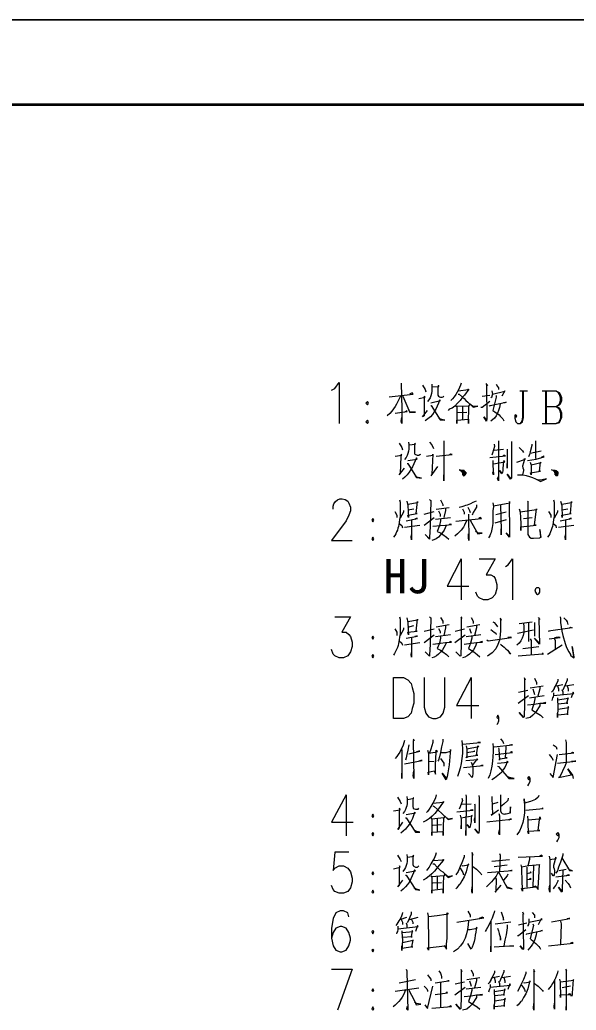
# Model space of a CAD drawing. Header units: millimetres. Extents: x 0 to 1181, y 0 to 1658.
# Drawn here: x 691.4 to 874.9, y 1332 to 1658.3 of the extents above; entities that cross this region are included whole.
import ezdxf

# ---------------------------------------------------------------- set-up
doc = ezdxf.new("R2010")
doc.units = ezdxf.units.MM
doc.layers.add('1', color=7, linetype='Continuous')

msp = doc.modelspace()

# ---------------------------------------------------------------- linework, layer by layer
at = {"layer": '1', "color": 0, "lineweight": 9}
for points in [[(8.82, 1658.3), (1181.16, 1658.3), (8.82, 1658.3)], [(794.16, 1536.26), (795.24, 1536.8), (796.68, 1538.78), (796.68, 1525.28)], [(817.2, 1538.6), (817.38, 1529.96), (817.38, 1525.28), (817.2, 1526), (817.38, 1527.26)], [(824.22, 1537.88), (825.12, 1536.44), (825.3, 1535.72)], [(827.46, 1537.34), (829.62, 1537.52), (829.44, 1537.88), (829.26, 1536.98), (829.26, 1534.64), (829.44, 1534.28), (829.8, 1534.1), (830.16, 1533.92), (830.7, 1533.92), (831.06, 1534.1), (831.24, 1534.28)], [(845.1, 1538.42), (845.64, 1537.7), (845.28, 1537.88), (845.46, 1526.72), (845.28, 1526.36), (845.28, 1526), (844.38, 1527.44), (845.28, 1526.36)], [(848.52, 1538.24), (848.88, 1537.52), (849.24, 1536.98), (849.24, 1536.44)], [(813.24, 1534.1), (821.16, 1535), (820.8, 1535.36), (819.9, 1535)], [(817.74, 1534.28), (820.08, 1528.88), (821.88, 1529.06), (820.08, 1529.06), (819.72, 1529.78)], [(822.96, 1533.56), (825.12, 1533.92), (824.76, 1534.28), (824.76, 1533.56), (824.76, 1527.8), (824.22, 1527.44), (825.84, 1529.6)], [(835.92, 1536.08), (839.34, 1536.44), (839.16, 1536.44), (839.52, 1536.62), (838.08, 1534.64), (837.36, 1533.92), (836.64, 1532.84), (836.64, 1532.84), (835.74, 1531.94), (834.84, 1531.04), (833.94, 1530.32), (833.04, 1529.96), (832.68, 1529.6)], [(835.92, 1535), (836.28, 1535), (837.36, 1533.92), (837.9, 1533.56), (838.44, 1532.84), (839.16, 1532.3), (840.96, 1530.68), (842.4, 1531.04), (842.4, 1531.04), (840.96, 1530.86), (839.88, 1531.76), (839.34, 1531.04), (835.56, 1530.86), (835.2, 1531.04), (835.56, 1531.04), (835.56, 1525.28), (835.56, 1526.36), (835.56, 1526.36), (839.34, 1526.72), (839.34, 1525.28), (839.52, 1531.04)], [(843.84, 1534.28), (846.36, 1534.64)], [(847.08, 1536.08), (847.26, 1535), (847.08, 1534.28), (847.08, 1533.92), (846.72, 1533.74)], [(847.26, 1535), (851.4, 1535.9), (851.4, 1536.08), (850.32, 1534.28)], [(855, 1527.26), (855.36, 1527.8), (855, 1528.16), (854.64, 1527.98), (854.64, 1527.08), (855, 1525.82), (855.54, 1525.28), (856.44, 1525.28), (857.16, 1525.82), (857.52, 1527.26), (857.52, 1535.9)], [(858.78, 1535.9), (856.26, 1535.9)], [(857.16, 1535.9), (857.16, 1527.44), (856.98, 1526), (856.44, 1525.28)], [(863.64, 1525.28), (868.32, 1525.28), (869.4, 1525.64), (869.76, 1526.36), (870.12, 1527.26), (870.12, 1528.7), (869.76, 1529.78), (869.4, 1530.32), (868.32, 1530.86), (869.4, 1531.4), (869.76, 1531.76), (870.12, 1532.84), (870.12, 1533.74), (869.76, 1534.82), (869.4, 1535.36), (868.32, 1535.9), (863.64, 1535.9)], [(864.72, 1535.9), (864.72, 1525.28)], [(865.08, 1525.28), (865.08, 1535.9)], [(865.08, 1530.86), (868.32, 1530.86), (869.04, 1531.4), (869.4, 1531.76), (869.76, 1532.84), (869.76, 1533.74), (869.4, 1534.82), (869.04, 1535.36), (868.32, 1535.9)], [(806.04, 1531.4), (806.4, 1531.94), (806.04, 1532.48), (805.5, 1531.94), (806.04, 1531.4)], [(826.92, 1531.22), (827.1, 1531.22), (829.98, 1526.54), (831.6, 1526.36), (829.98, 1526.72), (829.62, 1527.08)], [(837.36, 1531.04), (837.36, 1526.72)], [(843.48, 1530.68), (843.84, 1530.68), (846.36, 1532.66)], [(846.18, 1531.22), (846.36, 1531.04), (846.54, 1531.22), (851.76, 1532.3), (851.4, 1532.12), (850.86, 1532.12)], [(849.78, 1531.76), (849.6, 1530.5), (849.24, 1529.6), (848.88, 1528.7), (848.52, 1527.8), (847.98, 1527.08), (846.72, 1526)], [(868.32, 1530.86), (869.04, 1530.32), (869.4, 1529.78), (869.76, 1528.7), (869.76, 1527.08), (869.4, 1526.18), (869.04, 1525.64), (868.32, 1525.28)], [(815.22, 1528.7), (819.18, 1529.24), (819, 1529.42), (818.28, 1529.06)], [(835.74, 1528.88), (838.8, 1529.06)], [(806.04, 1525.28), (806.4, 1525.82), (806.04, 1526.36), (805.5, 1525.82), (806.04, 1525.28)], [(816.48, 1518.8), (817.38, 1517.36), (817.56, 1516.64)], [(819.72, 1518.26), (821.88, 1518.44), (821.7, 1518.8), (821.52, 1517.9), (821.52, 1515.74), (821.52, 1515.38), (821.7, 1515.2), (822.42, 1514.84), (822.96, 1514.84), (823.32, 1515.02), (823.68, 1515.2)], [(826.56, 1519.16), (827.28, 1518.26), (827.82, 1517)], [(831.24, 1519.52), (831.24, 1518.8), (831.24, 1506.38), (831.24, 1507.28), (831.24, 1508.36)], [(847.8, 1518.44), (847.98, 1517.72), (847.26, 1515.56), (847.08, 1514.84)], [(849.24, 1519.52), (849.24, 1506.38), (848.88, 1507.1), (849.24, 1507.82)], [(853.56, 1519.34), (853.56, 1518.8), (853.56, 1508.54), (853.56, 1507.28), (853.2, 1506.92), (852.12, 1508.54), (853.38, 1507.1)], [(860.22, 1518.44), (860.22, 1518.08), (859.68, 1515.92), (859.5, 1515.02), (859.14, 1514.3)], [(861.48, 1519.52), (861.48, 1518.98), (861.48, 1513.76)], [(815.22, 1514.48), (817.38, 1514.84), (817.2, 1515.2), (817.02, 1514.48), (816.84, 1508.72), (816.48, 1508.36), (818.28, 1510.52)], [(825.48, 1514.48), (827.64, 1514.84), (827.64, 1515.2), (827.28, 1508.54), (827.1, 1508), (829.26, 1511.06)], [(828.72, 1514.48), (833.94, 1515.02), (833.58, 1515.2), (833.04, 1514.84)], [(846.36, 1514.12), (851.58, 1514.66), (851.4, 1514.66), (851.04, 1514.84), (850.68, 1514.48)], [(847.8, 1516.46), (850.86, 1516.82)], [(852.12, 1516.82), (852.12, 1516.28), (852.12, 1510.52), (852.12, 1511.6), (852.12, 1512.14)], [(856.08, 1517.36), (857.16, 1516.28), (857.52, 1515.74)], [(858.78, 1513.04), (861.66, 1513.58), (864.36, 1514.3), (864.18, 1514.48), (863.28, 1514.12)], [(859.68, 1515.56), (863.28, 1516.28)], [(819.18, 1512.14), (819.36, 1512.14), (822.24, 1507.46), (823.86, 1507.28), (822.24, 1507.64), (821.88, 1508)], [(847.44, 1513.04), (847.44, 1511.78), (847.44, 1511.6), (847.62, 1508.36), (847.44, 1509.08), (847.62, 1509.62)], [(855.36, 1512.5), (857.88, 1513.4), (857.88, 1513.76), (858.06, 1513.4), (857.88, 1513.4), (857.16, 1511.24), (857.34, 1510.7), (857.52, 1510.16), (857.52, 1509.8), (857.16, 1508.36)], [(859.68, 1512.5), (860.04, 1511.6), (860.04, 1508.36), (859.86, 1509.08), (863.1, 1509.62), (862.74, 1509.62), (863.1, 1512.5), (863.28, 1512.32), (860.04, 1511.6)], [(836.64, 1509.8), (837, 1509.8)], [(837, 1509.8), (837, 1509.62)], [(837, 1509.8), (837, 1509.8)], [(837.54, 1509.8), (837, 1509.8), (837.9, 1509.8)], [(838.08, 1509.62), (837, 1509.62)], [(837.18, 1509.44), (837.18, 1509.8)], [(837.18, 1509.44), (838.08, 1509.44)], [(837.36, 1509.8), (837.36, 1509.08)], [(838.44, 1509.26), (837.36, 1509.26)], [(837.36, 1509.08), (838.44, 1509.08)], [(837.54, 1508.36), (837.54, 1509.8)], [(838.44, 1508.72), (837.54, 1508.72)], [(837.54, 1508.72), (838.44, 1508.72)], [(838.26, 1508.36), (837.54, 1508.36)], [(837.72, 1509.8), (837.72, 1508.18)], [(837.72, 1508.18), (838.08, 1508.18)], [(837.9, 1508), (837.9, 1509.8)], [(838.08, 1509.62), (838.08, 1508.18)], [(838.08, 1508.36), (838.08, 1509.44)], [(838.44, 1509.26), (838.44, 1508.72)], [(867.24, 1509.8), (867.6, 1509.8)], [(867.42, 1509.8), (867.42, 1509.8)], [(867.96, 1509.8), (867.42, 1509.8), (868.32, 1509.8)], [(867.6, 1509.44), (867.6, 1509.8)], [(867.6, 1509.8), (867.6, 1509.62)], [(868.5, 1509.62), (867.6, 1509.62)], [(867.6, 1509.44), (868.68, 1509.44)], [(868.86, 1509.26), (867.78, 1509.26)], [(867.96, 1508.36), (867.96, 1509.8)], [(867.96, 1509.8), (867.96, 1509.08)], [(867.96, 1509.08), (868.86, 1509.08)], [(868.86, 1508.72), (867.96, 1508.72)], [(867.96, 1508.72), (868.86, 1508.72)], [(868.68, 1508.36), (867.96, 1508.36)], [(868.14, 1509.8), (868.14, 1508.18)], [(868.14, 1508.18), (868.68, 1508.18)], [(868.32, 1508), (868.32, 1509.8)], [(868.5, 1509.62), (868.5, 1508.18)], [(868.68, 1508.36), (868.68, 1509.44)], [(868.86, 1509.26), (868.86, 1508.72)], [(819, 1499.72), (819.36, 1498.28), (819.54, 1494.32), (819.36, 1495.04), (822.42, 1495.58), (822.06, 1495.58), (822.6, 1499.54), (822.6, 1499.18), (819.36, 1498.64)], [(826.56, 1500.26), (827.1, 1499.72), (826.92, 1499.9), (826.74, 1491.26), (826.56, 1487.84), (826.56, 1487.12), (825.12, 1488.74), (826.56, 1487.3)], [(830.16, 1500.08), (830.88, 1498.64), (830.88, 1498.1)], [(842.04, 1498.46), (842.04, 1497.74), (841.5, 1496.84), (840.96, 1495.94), (840.6, 1495.04)], [(849.96, 1498.46), (850.14, 1490), (850.14, 1488.56), (850.14, 1490.54)], [(858.78, 1499.72), (859.14, 1499.36), (858.96, 1499.36), (858.96, 1496.84), (858.96, 1491.8), (858.96, 1489.82), (858.96, 1488.74), (859.5, 1487.84), (860.04, 1487.48), (860.76, 1487.48), (862.92, 1487.66), (863.1, 1487.84), (863.28, 1487.84), (862.92, 1490.36), (863.1, 1487.84)], [(869.76, 1499.72), (870.12, 1498.28), (870.3, 1494.32), (870.12, 1495.04), (873.18, 1495.58), (873, 1495.58), (873.36, 1499.54), (873.36, 1499.18), (870.12, 1498.64)], [(815.04, 1496.3), (815.76, 1495.04), (815.76, 1494.68), (815.76, 1494.32)], [(817.92, 1496.66), (817.92, 1496.12), (816.84, 1494.14)], [(819.36, 1496.84), (821.34, 1497.2)], [(824.76, 1495.4), (828, 1496.3)], [(828.72, 1497.02), (833.04, 1497.56)], [(829.44, 1496.48), (829.98, 1495.4), (829.98, 1494.68)], [(831.78, 1497.2), (831.78, 1496.66), (831.24, 1494.32)], [(837.36, 1497.2), (837.9, 1496.12), (837.9, 1495.4)], [(839.16, 1497.74), (839.7, 1496.66), (839.88, 1495.94)], [(839.34, 1495.4), (839.34, 1495.04), (839.52, 1486.76), (839.34, 1487.66), (839.34, 1488.92)], [(851.76, 1496.12), (848.34, 1495.22)], [(865.8, 1496.3), (866.52, 1495.04), (866.52, 1494.68), (866.52, 1494.32)], [(868.68, 1496.66), (868.68, 1496.12), (867.6, 1494.14)], [(870.12, 1496.84), (872.1, 1497.2)], [(807.84, 1492.88), (808.2, 1493.42), (807.84, 1493.96), (807.48, 1493.42), (807.84, 1492.88)], [(816.48, 1492.34), (817.38, 1491.62), (817.56, 1490.9)], [(818.28, 1491.08), (823.32, 1491.8)], [(818.82, 1493.24), (822.6, 1493.96), (822.24, 1493.96), (821.7, 1493.6)], [(820.62, 1493.42), (820.62, 1486.94), (820.44, 1487.84), (820.62, 1488.56)], [(824.76, 1491.8), (828, 1494.32)], [(827.64, 1491.44), (830.16, 1491.62), (831.78, 1491.8), (833.76, 1491.98), (833.58, 1492.16), (833.04, 1491.98)], [(828.54, 1493.78), (833.4, 1494.32)], [(830.16, 1493.78), (830.16, 1493.24), (829.8, 1491.62), (829.08, 1489.64), (830.16, 1489.28), (830.88, 1488.74), (832.14, 1487.84), (832.86, 1487.12)], [(838.8, 1493.42), (838.08, 1491.8), (837.72, 1491.08), (837, 1490.18), (836.28, 1489.46), (835.74, 1488.92), (834.84, 1488.2)], [(835.2, 1493.06), (843.66, 1493.96), (843.3, 1494.32), (842.76, 1493.96)], [(839.88, 1493.42), (842.4, 1488.92), (843.84, 1489.1), (842.4, 1489.1), (841.68, 1489.82)], [(848.16, 1492.52), (851.94, 1493.6)], [(857.52, 1493.96), (860.4, 1494.32)], [(867.24, 1492.34), (868.14, 1491.62), (868.32, 1490.9)], [(869.04, 1491.08), (874.08, 1491.8)], [(869.58, 1493.24), (873.36, 1493.96), (873, 1493.96), (872.46, 1493.6)], [(871.38, 1493.42), (871.38, 1486.94), (871.2, 1487.84), (871.38, 1488.56)], [(807.84, 1486.76), (808.2, 1487.3), (807.84, 1487.84), (807.48, 1487.3), (807.84, 1486.76)], [(836.97, 1480.66), (832.29, 1471.66), (839.49, 1471.66)], [(836.97, 1480.66), (836.97, 1467.16)], [(842.91, 1480.66), (848.13, 1480.66), (845.25, 1475.44), (846.69, 1475.44), (847.77, 1474.9), (848.13, 1474.18), (848.67, 1472.2), (848.67, 1470.94), (848.13, 1468.96), (847.23, 1467.88), (845.79, 1467.16), (844.35, 1467.16), (842.91, 1467.88), (842.37, 1468.42), (841.83, 1469.68)], [(851.55, 1478.14), (852.45, 1478.68), (853.89, 1480.66), (853.89, 1467.16)], [(862.89, 1470.04), (862.89, 1470.76), (862.53, 1471.12), (862.17, 1471.12), (861.81, 1471.12), (861.45, 1470.76), (861.27, 1470.04), (861.45, 1469.68), (861.81, 1469.14), (862.17, 1468.96), (862.53, 1469.14), (862.89, 1469.68), (862.89, 1470.04)], [(795.24, 1461.56), (800.46, 1461.56), (797.58, 1456.52), (799.02, 1456.52), (799.92, 1455.8), (800.46, 1455.08), (801, 1453.28), (801, 1451.84), (800.46, 1450.04), (799.56, 1448.78), (798.12, 1448.06), (796.68, 1448.06), (795.24, 1448.78), (794.7, 1449.32), (794.16, 1450.76)], [(819, 1461.2), (819.36, 1459.76), (819.54, 1455.62), (819.36, 1456.52), (822.42, 1456.88), (822.06, 1456.88), (822.6, 1460.84), (822.6, 1460.48), (819.36, 1459.94)], [(826.56, 1461.56), (827.1, 1461.02), (826.92, 1461.2), (826.74, 1452.56), (826.56, 1448.96), (826.56, 1448.6), (825.12, 1450.04), (826.56, 1448.6)], [(828.72, 1458.32), (833.04, 1459.04)], [(830.16, 1461.38), (830.88, 1460.12), (830.88, 1459.4)], [(836.82, 1461.56), (837.18, 1461.02), (837, 1461.2), (837, 1452.56), (836.82, 1448.96), (836.82, 1448.78), (836.64, 1448.6), (835.2, 1450.04), (836.64, 1448.6)], [(838.8, 1458.32), (843.12, 1459.04)], [(840.24, 1461.38), (840.96, 1460.12), (840.96, 1459.4)], [(847.44, 1459.94), (847.8, 1459.76), (848.34, 1459.04), (848.88, 1458.32)], [(856.08, 1459.4), (860.4, 1459.94)], [(859.14, 1459.76), (859.14, 1453.46)], [(862.38, 1461.38), (862.92, 1460.66), (862.56, 1460.84), (862.74, 1452.56), (861.12, 1454.54), (862.74, 1452.92)], [(861.12, 1459.76), (861.12, 1455.26)], [(869.58, 1461.56), (869.76, 1461.02), (869.76, 1459.76), (869.94, 1458.32), (870.12, 1456.88), (870.48, 1455.44), (871.2, 1452.74), (871.74, 1451.48), (872.46, 1450.04), (873, 1449.14), (873, 1448.96), (873.72, 1448.42), (874.26, 1448.06), (874.08, 1448.6), (873.54, 1451.84), (874.08, 1448.24)], [(870.84, 1461.2), (871.56, 1460.48), (871.92, 1459.94), (872.1, 1459.04)], [(815.04, 1457.6), (815.76, 1456.52), (815.76, 1456.16), (815.76, 1455.44)], [(817.92, 1457.96), (817.92, 1457.42), (816.84, 1455.44)], [(819.36, 1458.14), (821.34, 1458.68)], [(824.76, 1456.88), (828, 1457.6)], [(824.76, 1453.1), (828, 1455.62)], [(828.54, 1455.08), (833.4, 1455.8)], [(829.44, 1457.78), (829.98, 1456.7), (829.98, 1456.16)], [(831.78, 1458.68), (831.78, 1457.96), (831.24, 1455.44)], [(834.84, 1453.1), (838.26, 1455.62)], [(835.02, 1456.88), (838.08, 1457.6)], [(838.62, 1455.08), (843.48, 1455.8)], [(839.7, 1457.78), (840.06, 1456.7), (840.24, 1456.16)], [(842.04, 1458.68), (842.04, 1457.96), (841.32, 1455.44)], [(846.72, 1457.42), (847.8, 1456.52), (848.34, 1456.16), (848.52, 1455.8)], [(855.54, 1456.16), (860.76, 1457.24)], [(872.64, 1457.96), (873, 1458.14), (873.54, 1457.96), (865.8, 1456.88), (865.98, 1456.88)], [(807.84, 1454.18), (808.2, 1454.72), (807.84, 1455.26), (807.48, 1454.72), (807.84, 1454.18)], [(816.48, 1453.64), (817.38, 1452.92), (817.56, 1452.2)], [(818.28, 1452.38), (823.32, 1453.1)], [(818.82, 1454.54), (822.6, 1455.26), (822.24, 1455.26), (821.7, 1455.08)], [(820.62, 1454.72), (820.62, 1448.24), (820.44, 1449.14), (820.62, 1449.86)], [(827.64, 1452.56), (830.16, 1452.92), (831.78, 1453.1), (833.76, 1453.28), (833.58, 1453.46), (833.04, 1453.28)], [(830.16, 1455.08), (830.16, 1454.54), (829.8, 1452.92), (829.08, 1451.12), (830.16, 1450.58), (830.88, 1450.04), (832.14, 1449.14), (832.86, 1448.42)], [(837.9, 1452.56), (840.24, 1452.92), (842.04, 1453.1), (844.02, 1453.28), (843.84, 1453.46), (843.12, 1453.28)], [(840.42, 1455.08), (840.42, 1454.54), (840.06, 1452.92), (839.34, 1451.12), (840.24, 1450.58), (841.14, 1450.04), (842.22, 1449.14), (843.12, 1448.42)], [(845.46, 1454), (845.82, 1453.64), (845.82, 1453.64), (853.56, 1454.72), (853.2, 1454.9), (852.3, 1454.72)], [(859.68, 1454.36), (860.04, 1453.82), (860.04, 1448.96)], [(865.44, 1449.32), (870.3, 1452.38)], [(865.98, 1454.36), (869.58, 1454.72), (869.04, 1454.9), (868.32, 1454.72), (867.6, 1454.54), (867.96, 1453.82), (867.96, 1450.76)], [(807.84, 1448.06), (808.2, 1448.6), (807.84, 1449.14), (807.48, 1448.6), (807.84, 1448.06)], [(863.64, 1449.68), (864, 1449.14), (863.82, 1449.32), (855.72, 1448.6)], [(857.34, 1451.12), (862.56, 1451.84)], [(814.68, 1428.08), (814.68, 1441.58), (817.92, 1441.58), (819.36, 1440.86), (820.44, 1439.6), (820.8, 1438.34), (821.34, 1436.36), (821.34, 1433.12), (820.8, 1431.32), (820.44, 1429.88), (819.36, 1428.62), (817.92, 1428.08), (814.68, 1428.08)], [(824.76, 1441.58), (824.76, 1431.86), (825.3, 1429.88), (826.2, 1428.62), (827.64, 1428.08), (828.72, 1428.08), (830.16, 1428.62), (831.06, 1429.88), (831.6, 1431.86), (831.6, 1441.58)], [(840.24, 1441.58), (835.38, 1432.4), (842.76, 1432.4)], [(840.24, 1441.58), (840.24, 1428.08)], [(857.7, 1441.58), (858.06, 1440.86), (857.88, 1441.04), (857.88, 1432.4), (857.7, 1428.98), (857.7, 1428.62), (857.52, 1428.44), (856.08, 1430.06), (857.52, 1428.44)], [(861.12, 1441.4), (861.84, 1439.96), (861.84, 1439.24)], [(868.86, 1441.04), (868.86, 1440.5), (868.32, 1439.24), (867.6, 1438.16), (867.6, 1437.98), (867.06, 1437.08), (866.7, 1436.72)], [(868.32, 1438.88), (870.48, 1439.24)], [(871.92, 1441.22), (871.92, 1440.68), (871.38, 1439.42), (870.84, 1438.16), (870.48, 1437.44)], [(871.2, 1438.88), (874.08, 1439.24)], [(855.9, 1436.72), (858.96, 1437.44)], [(859.68, 1438.16), (864, 1438.88)], [(860.58, 1437.8), (860.94, 1436.72), (861.12, 1436)], [(862.92, 1438.52), (862.92, 1437.8), (862.2, 1435.46)], [(867.42, 1435.64), (874.08, 1436.36), (873.9, 1436.72), (873.18, 1434.92)], [(868.68, 1438.88), (869.04, 1437.8), (869.04, 1437.08)], [(870.12, 1437.62), (870.48, 1436.9), (870.48, 1436)], [(871.92, 1438.88), (872.28, 1437.8), (872.28, 1437.08)], [(855.72, 1433.12), (859.14, 1435.64)], [(862.92, 1432.94), (862.92, 1432.22), (861.48, 1430.06), (860.58, 1429.16), (859.68, 1428.44), (858.24, 1428.08)], [(858.78, 1432.58), (861.12, 1432.76), (862.92, 1433.12), (864.9, 1433.12), (864.72, 1433.3), (864, 1433.12)], [(859.5, 1434.92), (864.36, 1435.64)], [(861.3, 1434.92), (861.3, 1434.56), (860.94, 1432.94), (860.22, 1430.96), (861.12, 1430.42), (862.02, 1429.88), (863.1, 1429.16), (864, 1428.26)], [(868.68, 1434.92), (868.68, 1434.38), (868.86, 1432.04), (868.68, 1428.44), (868.68, 1429.16), (868.68, 1429.88)], [(868.86, 1434.2), (872.28, 1434.74), (872.28, 1434.92), (871.74, 1433.12), (872.1, 1433.12), (868.86, 1432.76)], [(868.86, 1431.14), (872.46, 1431.68), (872.28, 1432.04), (871.92, 1429.52), (872.28, 1429.52), (868.68, 1429.16)], [(848.7, 1426.1), (849.06, 1426.46), (849.42, 1427.36), (849.42, 1428.44), (849.06, 1429.16), (848.7, 1428.44), (849.06, 1428.08), (849.42, 1428.44)], [(821.16, 1421.24), (821.52, 1420.88), (821.16, 1420.88), (821.34, 1408.28), (821.16, 1409.18), (821.34, 1410.8)], [(827.64, 1421.06), (827.64, 1420.16), (826.92, 1418), (826.56, 1416.74)], [(830.88, 1421.24), (830.88, 1420.52), (830.52, 1418.72), (830.16, 1416.92), (829.8, 1415.48), (829.44, 1414.4), (829.26, 1414.04)], [(837.36, 1419.62), (843.3, 1420.16), (842.94, 1420.16), (842.4, 1420.16)], [(849.96, 1421.42), (850.68, 1420.52), (850.86, 1419.8)], [(871.38, 1421.06), (871.56, 1420.16), (871.56, 1413.5), (871.2, 1412.6), (869.4, 1408.64), (869.04, 1408.64), (873.36, 1409.54), (872.1, 1411.52), (873.72, 1409.36), (873.9, 1408.28)], [(817.38, 1417.82), (817.38, 1408.28), (817.38, 1410.08)], [(819.72, 1419.44), (819.36, 1417.64), (819, 1416.2), (818.82, 1415.12), (818.64, 1414.4)], [(819.72, 1416.38), (823.32, 1417.28), (822.96, 1417.28), (822.24, 1417.1)], [(825.84, 1417.64), (826.2, 1416.56), (826.2, 1414.04), (826.2, 1411.7), (826.2, 1409.54), (826.02, 1410.44), (828, 1410.8), (828.36, 1410.08), (828.54, 1409.72), (828.54, 1412.6), (828.72, 1417.1), (828.72, 1417.64), (829.08, 1417.1), (828.36, 1416.92), (826.2, 1416.56)], [(838.62, 1419.08), (838.8, 1418), (838.8, 1416.74), (838.8, 1415.12), (838.62, 1415.48), (842.4, 1416.02), (842.04, 1416.02), (842.4, 1419.08), (842.76, 1418.72), (838.8, 1418)], [(838.8, 1416.92), (841.5, 1417.28), (841.32, 1417.28), (840.78, 1417.1)], [(847.8, 1418.72), (853.92, 1419.44), (853.56, 1419.44), (852.84, 1419.26)], [(848.16, 1416.2), (853.92, 1416.92), (853.56, 1417.1), (853.2, 1416.92)], [(849.24, 1418.36), (849.42, 1418), (849.6, 1414.4), (849.6, 1414.76), (852.12, 1415.12), (851.58, 1415.12), (851.76, 1418.36), (851.76, 1419.08)], [(867.24, 1419.44), (868.32, 1418.72), (868.5, 1418)], [(869.22, 1416.2), (874.08, 1416.74), (873.72, 1416.92), (873.18, 1416.56)], [(818.28, 1413.14), (824.04, 1414.22), (823.68, 1414.22), (822.96, 1414.04)], [(826.2, 1413.86), (828, 1414.04)], [(830.16, 1414.94), (831.24, 1413.32), (831.24, 1412.96), (831.24, 1412.42)], [(838.44, 1414.22), (842.4, 1414.58), (842.22, 1414.76), (840.6, 1412.6)], [(848.88, 1413.32), (852.48, 1413.68), (852.12, 1414.04), (851.76, 1412.96), (851.4, 1411.88), (850.86, 1411.34), (850.32, 1410.44), (850.32, 1410.44), (849.6, 1409.72), (847.98, 1408.46), (847.08, 1407.92)], [(865.98, 1416.2), (866.88, 1415.12), (867.24, 1414.4)], [(866.16, 1409.9), (867.24, 1408.64), (868.68, 1416.2)], [(868.68, 1413.32), (874.8, 1414.04), (874.44, 1414.04), (873.36, 1413.86)], [(837.72, 1411.88), (837.72, 1411.88), (844.2, 1412.6), (843.66, 1412.6), (843.12, 1412.42)], [(848.88, 1412.42), (849.24, 1412.24), (852.66, 1408.28), (854.46, 1408.28), (854.28, 1408.28), (852.84, 1408.64), (852.12, 1409)], [(858.96, 1405.94), (859.32, 1406.48), (859.68, 1407.38), (859.68, 1408.46), (859.32, 1409), (858.78, 1408.46), (859.32, 1407.92), (859.68, 1408.46)], [(799.02, 1402.88), (794.16, 1393.88), (801.36, 1393.88)], [(799.02, 1402.88), (799.02, 1389.38)], [(815.94, 1402.16), (816.84, 1400.72), (817.2, 1400)], [(819.36, 1401.44), (821.34, 1401.8), (821.16, 1401.98), (820.98, 1401.08), (820.98, 1398.92), (821.16, 1398.74), (821.16, 1398.38), (821.88, 1398.2), (822.6, 1398.2), (822.78, 1398.2), (822.96, 1398.56)], [(828.72, 1402.88), (828.54, 1401.98), (828, 1400.9), (827.64, 1400.18), (826.92, 1399.1), (826.38, 1398.2), (825.84, 1397.48), (825.48, 1397.12)], [(837.18, 1401.8), (837.36, 1401.08), (836.64, 1398.92), (836.28, 1398.2)], [(837.18, 1399.82), (840.24, 1400)], [(838.44, 1402.88), (838.62, 1402.34), (838.44, 1389.56), (838.44, 1390.28), (838.44, 1391.18)], [(841.32, 1400), (841.5, 1399.64), (841.5, 1393.7), (841.32, 1394.78), (841.5, 1395.32)], [(842.76, 1402.7), (842.94, 1401.98), (842.94, 1391.18), (842.76, 1390.64), (842.76, 1390.28), (842.58, 1390.28), (841.5, 1391.72), (842.76, 1390.28)], [(847.08, 1402.34), (847.08, 1401.8), (847.26, 1396.58), (846.9, 1396.22), (849.24, 1398.02)], [(849.06, 1400.36), (847.26, 1399.82)], [(852.48, 1401.8), (852.3, 1401.08), (851.04, 1399.82), (849.96, 1398.92)], [(814.68, 1397.66), (816.84, 1398.02), (816.66, 1398.56), (816.48, 1397.66), (816.48, 1392.08), (816.12, 1391.54), (817.74, 1393.88)], [(827.64, 1399.28), (828, 1399.1), (829.08, 1398.2), (830.88, 1396.4), (832.68, 1394.78), (834.12, 1395.14), (834.12, 1395.14), (832.68, 1394.96), (831.6, 1395.86), (831.24, 1395.32), (827.28, 1394.96), (827.1, 1395.32), (827.28, 1394.96), (827.28, 1389.56), (827.28, 1390.46), (827.28, 1390.64), (831.06, 1390.82), (831.06, 1389.56), (831.24, 1395.32)], [(835.56, 1397.3), (840.96, 1397.84), (840.78, 1397.84), (840.6, 1398.02), (840.06, 1397.84)], [(849.42, 1396.76), (849.6, 1396.04), (849.6, 1389.74), (849.42, 1390.28), (849.6, 1391.36)], [(858.24, 1397.84), (864, 1398.38), (863.82, 1398.56), (863.64, 1398.38)], [(807.84, 1395.5), (808.2, 1396.04), (807.84, 1396.58), (807.48, 1396.04), (807.84, 1395.5)], [(818.64, 1395.32), (818.82, 1395.32), (821.88, 1390.64), (823.32, 1390.64), (821.88, 1391), (821.34, 1391.36)], [(829.08, 1395.14), (829.08, 1390.82)], [(836.64, 1396.22), (837, 1394.96), (837, 1391.72), (837, 1392.8)], [(837, 1395.32), (840.6, 1396.04), (840.42, 1396.22), (840.24, 1395.32), (840.24, 1394.06), (840.06, 1393.16), (839.88, 1392.44), (839.7, 1392.08), (838.98, 1393.16), (839.88, 1392.08)], [(845.46, 1394.06), (853.56, 1394.96), (853.2, 1394.96), (852.66, 1394.6)], [(858.78, 1395.86), (858.96, 1394.6), (858.96, 1392.62), (859.14, 1390.1), (858.96, 1391), (862.92, 1391.18), (862.38, 1391.18), (862.92, 1395.68), (863.1, 1394.96), (862.56, 1394.96), (859.14, 1394.6)], [(807.84, 1389.38), (808.2, 1389.92), (807.84, 1390.46), (807.48, 1389.92), (807.84, 1389.38)], [(827.64, 1392.98), (830.52, 1393.16)], [(868.5, 1387.4), (868.86, 1387.94), (869.22, 1388.84), (869.22, 1389.92), (868.86, 1390.46), (868.32, 1389.92), (868.86, 1389.38), (869.22, 1389.92)], [(799.92, 1383.98), (795.24, 1383.98), (794.7, 1378.04), (795.24, 1378.76), (796.68, 1379.48), (798.12, 1379.48), (799.56, 1378.76), (800.46, 1377.5), (801, 1375.52), (801, 1374.26), (800.46, 1372.28), (799.56, 1371.02), (798.12, 1370.48), (796.68, 1370.48), (795.24, 1371.02), (794.7, 1371.74), (794.16, 1373)], [(828.72, 1383.8), (828.54, 1383.08), (828, 1382), (827.64, 1381.28), (826.92, 1380.2), (826.38, 1379.12), (825.84, 1378.4), (825.48, 1378.04)], [(840.42, 1383.98), (840.78, 1383.08), (840.6, 1383.44), (840.6, 1370.48), (840.42, 1371.2), (840.6, 1372.64)], [(815.94, 1383.08), (816.84, 1381.64), (817.2, 1380.92)], [(819.36, 1382.36), (821.34, 1382.72), (821.16, 1383.08), (820.98, 1382.18), (820.98, 1380.02), (821.16, 1379.66), (821.16, 1379.48), (821.88, 1379.12), (822.6, 1379.12), (822.78, 1379.3), (822.96, 1379.48)], [(837.9, 1383.08), (837.9, 1382.54), (837.18, 1380.56), (836.64, 1379.3), (835.92, 1377.68), (835.2, 1376.6)], [(847.08, 1381.1), (852.84, 1381.64)], [(849.6, 1383.62), (849.78, 1383.08), (849.6, 1377.5)], [(855.72, 1382.36), (863.82, 1382.72), (863.46, 1383.08), (862.74, 1382.72)], [(859.5, 1382.36), (859.5, 1381.64), (858.96, 1379.48)], [(865.98, 1382.72), (866.16, 1381.64), (866.16, 1370.84), (865.98, 1371.92), (866.16, 1373.18)], [(866.16, 1381.64), (868.32, 1382), (868.14, 1382.36), (867.42, 1379.66), (867.42, 1379.12), (867.6, 1378.58), (867.78, 1378.04), (867.78, 1377.32), (867.6, 1376.6), (867.42, 1376.24), (867.24, 1376.24), (866.7, 1377.14)], [(870.48, 1383.62), (870.48, 1383.08), (869.76, 1380.74), (869.04, 1379.12), (868.68, 1377.86), (868.14, 1377.14)], [(870.12, 1382.18), (872.64, 1378.04), (873.72, 1377.86), (872.64, 1378.22), (872.1, 1378.76)], [(807.84, 1376.6), (808.2, 1376.96), (807.84, 1377.5), (807.48, 1376.96), (807.84, 1376.6)], [(814.68, 1378.58), (816.84, 1379.12), (816.66, 1379.48), (816.48, 1378.58), (816.48, 1373), (816.12, 1372.64), (817.74, 1374.8)], [(827.64, 1380.2), (828, 1380.2), (829.08, 1379.12), (829.62, 1378.58), (830.16, 1378.04), (830.88, 1377.5), (832.68, 1375.7), (834.12, 1376.24), (834.12, 1376.24), (832.68, 1375.88), (831.6, 1376.78), (831.24, 1376.24), (827.28, 1375.88), (827.1, 1376.24), (827.28, 1376.06), (827.28, 1370.48), (827.28, 1371.56), (827.28, 1371.56), (831.06, 1371.92), (831.06, 1370.48), (831.24, 1376.24)], [(837.18, 1379.66), (837.36, 1379.48), (839.34, 1379.84), (839.52, 1380.2), (839.16, 1379.84), (838.62, 1377.5), (837.9, 1375.88), (837.18, 1374.62), (836.46, 1373.36), (836.28, 1373.36), (835.56, 1372.28), (835.2, 1371.92)], [(836.64, 1378.76), (837.18, 1377.86), (837.54, 1377.32), (837.72, 1376.6)], [(840.78, 1379.3), (842.04, 1378.4), (843.48, 1376.96), (843.66, 1376.6)], [(845.64, 1377.32), (853.74, 1378.04), (853.56, 1378.04), (853.02, 1377.86)], [(847.8, 1379.3), (852.12, 1379.84)], [(849.42, 1377.32), (852.12, 1372.28), (853.74, 1371.92), (852.12, 1372.46), (851.76, 1373)], [(856.62, 1379.84), (856.8, 1378.94), (856.98, 1373.9), (857.16, 1371.2), (856.8, 1372.1), (861.66, 1372.64), (861.48, 1372.82), (860.94, 1372.64)], [(861.66, 1372.64), (862.38, 1371.74), (862.38, 1372.28), (862.56, 1375.7), (862.74, 1380.02), (862.92, 1379.84), (859.32, 1379.48), (856.8, 1379.12)], [(858.6, 1379.12), (858.6, 1372.46)], [(858.6, 1376.96), (860.04, 1377.32), (859.86, 1377.5), (859.68, 1377.32)], [(860.76, 1379.48), (860.58, 1372.64)], [(870.48, 1378.04), (870.3, 1371.92), (870.3, 1371.2), (870.12, 1370.84), (869.04, 1372.46), (870.12, 1371.2)], [(869.22, 1378.04), (871.56, 1378.4)], [(818.64, 1376.42), (818.82, 1376.42), (821.88, 1371.74), (823.32, 1371.56), (821.88, 1371.92), (821.34, 1372.28)], [(827.64, 1373.9), (830.52, 1374.08)], [(829.08, 1376.24), (829.08, 1371.92)], [(848.16, 1375.7), (848.52, 1375.16), (848.34, 1371.2), (848.16, 1370.84), (850.14, 1373.18)], [(852.3, 1376.78), (852.12, 1376.24), (850.86, 1374.8)], [(858.78, 1374.98), (860.04, 1375.16), (859.68, 1375.34), (859.5, 1375.16)], [(868.86, 1374.8), (868.86, 1374.44), (868.14, 1373.18), (867.6, 1372.46), (867.24, 1371.92)], [(868.14, 1375.88), (872.64, 1376.42), (872.28, 1376.6), (871.56, 1376.24)], [(871.2, 1374.8), (872.28, 1373.72), (872.64, 1373), (873, 1372.28)], [(807.84, 1370.48), (808.2, 1370.84), (807.84, 1371.56), (807.48, 1370.84), (807.84, 1370.48)], [(799.92, 1362.74), (799.56, 1364), (798.12, 1364.72), (797.04, 1364.72), (795.6, 1364), (794.7, 1362.2), (794.16, 1358.96), (794.16, 1355.72), (794.7, 1353.2), (795.6, 1351.76), (797.04, 1351.22), (797.58, 1351.22), (799.02, 1351.76), (799.92, 1353.2), (800.46, 1355), (800.46, 1355.72), (799.92, 1357.52), (799.02, 1358.96), (797.58, 1359.5), (797.04, 1359.5), (795.6, 1358.96), (794.7, 1357.52), (794.16, 1355.72)], [(820.44, 1364.36), (820.44, 1363.64), (820.08, 1362.56), (819.54, 1361.48), (819.18, 1360.76)], [(839.16, 1364.54), (839.88, 1363.28), (839.88, 1362.56)], [(850.14, 1364.36), (850.68, 1362.74), (850.86, 1361.66), (850.86, 1362.56)], [(857.16, 1364.36), (857.52, 1363.64), (857.34, 1363.64), (857.52, 1352.66), (857.52, 1352.12), (857.34, 1351.94), (856.44, 1353.2), (857.34, 1352.12)], [(860.4, 1364.18), (861.12, 1363.28), (861.12, 1362.92), (861.12, 1362.38)], [(816.84, 1361.84), (819, 1362.56)], [(817.2, 1361.84), (817.56, 1360.94), (817.56, 1360.22)], [(819.9, 1361.84), (822.78, 1362.56)], [(820.62, 1361.84), (820.98, 1360.94), (820.98, 1360.4)], [(825.84, 1364), (826.02, 1362.92), (826.2, 1354.28), (826.2, 1351.76), (825.84, 1352.48), (831.6, 1353.2), (831.42, 1353.2), (832.14, 1352.12), (832.14, 1353.74), (832.32, 1355.72), (832.32, 1358.06), (832.32, 1364), (832.68, 1363.64), (831.96, 1363.46), (829.08, 1363.1), (829.08, 1363.1), (826.2, 1362.74)], [(835.56, 1360.94), (844.38, 1362.38), (843.84, 1362.56), (842.94, 1362.2)], [(846.72, 1361.48), (846.72, 1351.22), (846.72, 1353.02)], [(848.16, 1360.4), (853.38, 1361.12)], [(859.32, 1362.02), (859.32, 1360.94), (859.14, 1360.22), (858.96, 1359.86), (858.96, 1359.68)], [(859.32, 1360.94), (863.64, 1361.84), (863.28, 1362.02), (862.38, 1360.04)], [(866.7, 1361.12), (872.82, 1362.2), (872.46, 1362.2), (871.92, 1362.02)], [(869.76, 1361.3), (869.94, 1360.4), (869.76, 1353.74)], [(807.84, 1357.16), (808.2, 1357.88), (807.84, 1358.24), (807.48, 1357.88), (807.84, 1357.16)], [(816.12, 1359.68), (816.12, 1358.96), (816.12, 1358.6), (815.94, 1357.88), (815.76, 1357.52), (815.58, 1357.16)], [(816.12, 1358.78), (822.78, 1359.5), (822.6, 1359.86), (821.88, 1357.88)], [(817.38, 1358.06), (817.38, 1357.52), (817.56, 1355), (817.38, 1351.58), (817.38, 1353.2)], [(817.56, 1357.52), (820.98, 1357.88), (820.8, 1358.24), (820.44, 1356.08), (820.8, 1356.08), (817.56, 1355.9)], [(818.82, 1360.76), (819, 1360.04), (819, 1359.32)], [(848.88, 1358.96), (849.24, 1358.06), (849.6, 1356.8), (849.96, 1355.72), (849.96, 1355), (849.96, 1356.08), (849.6, 1356.98)], [(852.12, 1360.04), (852.12, 1359.14), (851.76, 1356.8), (851.4, 1355), (851.04, 1353.2)], [(855.54, 1356.62), (855.9, 1356.62), (858.24, 1358.6)], [(855.9, 1360.04), (858.6, 1360.76)], [(858.24, 1357.16), (858.6, 1356.98), (858.6, 1357.16), (863.82, 1358.24), (863.28, 1358.06), (862.92, 1357.88)], [(817.56, 1354.28), (821.16, 1355), (820.98, 1355), (820.62, 1352.84), (820.98, 1352.84), (817.38, 1352.3)], [(807.84, 1351.22), (808.2, 1351.76), (807.84, 1352.12), (807.48, 1351.76), (807.84, 1351.22)], [(847.8, 1352.84), (852.84, 1353.2), (854.28, 1353.2)], [(865.8, 1353.2), (873.9, 1354.1), (873.72, 1354.28), (873, 1354.1)], [(794.16, 1345.46), (801, 1345.46), (796.14, 1331.96)], [(818.82, 1345.46), (819, 1344.92), (819.18, 1340.24), (819.36, 1331.96), (819, 1332.32), (819.18, 1333.22)], [(829.62, 1344.92), (830.16, 1344.2), (830.34, 1343.48), (830.52, 1342.94), (830.52, 1342.4)], [(836.82, 1345.46), (837.18, 1344.74), (837, 1344.92), (837, 1336.28), (836.82, 1332.86), (836.82, 1332.5), (836.64, 1332.32), (835.2, 1333.94), (836.64, 1332.32)], [(840.24, 1345.28), (840.96, 1343.84), (840.96, 1343.12)], [(847.98, 1344.92), (847.98, 1344.38), (847.44, 1343.12), (846.72, 1342.04), (846.72, 1341.86), (846.18, 1340.96), (845.82, 1340.6)], [(851.04, 1345.1), (851.04, 1344.56), (850.5, 1343.3), (849.96, 1342.04), (849.6, 1341.32)], [(858.24, 1344.56), (858.24, 1344.02), (857.52, 1342.04), (856.8, 1340.78), (856.08, 1339.16), (855.54, 1338.08)], [(860.76, 1345.46), (861.12, 1344.56), (860.94, 1344.92), (860.94, 1331.96), (860.76, 1332.68), (860.94, 1334.12)], [(871.38, 1345.46), (871.74, 1344.92), (871.56, 1345.1), (871.56, 1331.96), (871.56, 1332.5), (871.56, 1333.22)], [(816.48, 1340.96), (821.88, 1342.04)], [(825.84, 1343.66), (826.56, 1342.76), (826.92, 1342.22), (826.92, 1341.68)], [(828.36, 1340.96), (831.96, 1341.5), (833.04, 1341.68), (832.68, 1341.68), (832.32, 1341.5)], [(835.02, 1340.6), (838.08, 1341.32)], [(838.8, 1342.04), (843.12, 1342.76)], [(839.7, 1341.68), (840.06, 1340.6), (840.24, 1339.88)], [(842.04, 1342.4), (842.04, 1341.68), (841.32, 1339.34)], [(847.44, 1342.76), (849.6, 1343.12)], [(847.8, 1342.76), (848.16, 1341.68), (848.16, 1340.96)], [(849.24, 1341.5), (849.6, 1340.78), (849.6, 1339.88)], [(850.32, 1342.76), (853.2, 1343.12)], [(851.04, 1342.76), (851.4, 1341.68), (851.4, 1340.96)], [(857.52, 1341.14), (857.88, 1340.96), (859.68, 1341.32), (859.68, 1341.68), (859.5, 1341.32), (858.96, 1338.98), (858.24, 1337.36), (857.52, 1336.1), (856.8, 1334.84), (856.62, 1334.84), (855.72, 1333.76), (855.36, 1333.4)], [(867.78, 1342.04), (867.78, 1332.32), (867.6, 1333.04), (867.78, 1334.3)], [(869.4, 1342.22), (869.58, 1341.32), (869.76, 1336.1), (869.58, 1337), (873.18, 1337.18), (872.64, 1337.36), (872.28, 1337.18)], [(869.76, 1341.32), (874.08, 1341.86), (873.9, 1342.04), (873.72, 1338.98), (873.54, 1337.72), (873.54, 1337), (873.36, 1336.46), (873, 1337.36)], [(807.84, 1338.08), (808.2, 1338.44), (807.84, 1338.98), (807.48, 1338.44), (807.84, 1338.08)], [(815.22, 1338.26), (822.96, 1339.34)], [(819.54, 1338.8), (821.52, 1335.02), (822.06, 1333.76), (823.68, 1333.94), (822.06, 1334.12), (821.52, 1334.66)], [(824.76, 1339.88), (825.12, 1339.52), (825.66, 1338.98), (825.84, 1338.44), (825.84, 1338.08)], [(824.94, 1333.76), (825.84, 1332.5), (827.64, 1339.88)], [(830.16, 1341.14), (830.16, 1333.04)], [(834.84, 1337), (838.26, 1339.52)], [(838.62, 1338.98), (843.48, 1339.52)], [(840.42, 1338.98), (840.42, 1338.44), (840.06, 1336.82), (839.34, 1334.84), (840.24, 1334.3), (841.14, 1333.76), (842.22, 1333.04), (843.12, 1332.32)], [(846.54, 1339.52), (853.2, 1340.24), (853.02, 1340.6), (852.3, 1338.8)], [(847.8, 1338.8), (847.8, 1338.26), (847.98, 1335.92), (847.8, 1332.32), (847.8, 1333.04), (847.8, 1333.76)], [(847.98, 1338.08), (851.4, 1338.62), (851.4, 1338.98), (850.86, 1337), (851.22, 1337), (847.98, 1336.64)], [(856.8, 1340.24), (857.52, 1339.34), (857.88, 1338.8), (858.06, 1338.08)], [(861.12, 1340.78), (862.38, 1339.88), (863.82, 1338.44), (864, 1338.08)], [(873, 1339.88), (870.3, 1339.34)], [(828.36, 1337.18), (832.5, 1337.72), (832.32, 1337.9), (831.96, 1337.72)], [(842.04, 1336.82), (842.04, 1336.1), (840.6, 1333.94), (839.7, 1333.04), (838.8, 1332.32), (837.36, 1331.96)], [(837.9, 1336.46), (840.24, 1336.64), (842.04, 1337), (844.02, 1337), (843.84, 1337.18), (843.12, 1337)], [(847.98, 1335.02), (851.58, 1335.56), (851.4, 1335.92), (851.04, 1333.4), (851.4, 1333.4), (847.8, 1333.04)], [(807.84, 1331.96), (808.2, 1332.32), (807.84, 1333.04), (807.48, 1332.32), (807.84, 1331.96)], [(827.28, 1332.68), (833.76, 1333.22), (833.58, 1333.4), (832.86, 1333.04)]]:
    msp.add_lwpolyline(points, dxfattribs=at)
at = {"layer": '1', "color": 0, "lineweight": 35}
msp.add_lwpolyline([(78.48, 1630.4), (1153.44, 1630.4)], dxfattribs=at)
at = {"layer": '1', "color": 0, "lineweight": 9}
for points in [[(827.28, 1538.24), (827.46, 1536.26), (827.28, 1533.92), (825.84, 1532.48)], [(837, 1538.6), (836.46, 1536.8), (835.02, 1534.28), (833.58, 1532.84)], [(817.02, 1534.46), (815.58, 1531.58), (815.04, 1529.96), (812.52, 1527.8)], [(819.54, 1519.16), (819.9, 1517), (819.72, 1515.2), (818.28, 1513.4)], [(841.86, 1499.72), (838.8, 1498.1), (838.98, 1498.46), (836.28, 1497.56)], [(831.96, 1491.62), (831.6, 1490), (829.08, 1486.76), (827.28, 1486.76)], [(857.52, 1459.4), (857.88, 1456.88), (857.52, 1453.82), (855.36, 1452.2)], [(831.96, 1452.92), (831.42, 1451.12), (829.26, 1448.42), (827.28, 1448.06)], [(842.04, 1452.92), (841.68, 1451.12), (839.52, 1448.42), (837.36, 1448.06)], [(867.42, 1436.54), (867.42, 1434.74), (867.24, 1435.64), (866.88, 1434.02)], [(818.28, 1420.88), (817.74, 1418.72), (816.66, 1416.56), (815.22, 1414.94)], [(837.18, 1420.88), (837.72, 1417.64), (837.18, 1412.06), (835.74, 1409)], [(847.44, 1419.8), (847.62, 1416.74), (847.44, 1411.16), (845.82, 1408.28)], [(819, 1402.34), (819.36, 1400), (819.18, 1398.56), (817.74, 1396.76)], [(819, 1383.26), (819.36, 1380.74), (819.18, 1379.66), (817.74, 1377.68)], [(849.24, 1377.5), (848.34, 1375.52), (846.72, 1374.08), (845.28, 1372.64)], [(817.56, 1364.18), (817.38, 1362.56), (816.3, 1361.12), (815.4, 1359.86)], [(847.98, 1364.72), (847.8, 1363.46), (845.64, 1358.96), (844.92, 1357.88)], [(839.34, 1361.48), (839.34, 1357.7), (838.08, 1353.2), (834.48, 1351.22)], [(861.84, 1357.7), (861.66, 1355.36), (860.4, 1353.38), (858.96, 1351.76)], [(868.86, 1344.92), (868.5, 1343.3), (866.88, 1339.88), (865.62, 1338.8)], [(818.64, 1338.8), (817.74, 1336.1), (816.48, 1334.66), (814.5, 1333.04)], [(846.54, 1340.42), (846.54, 1338.62), (846.36, 1339.52), (846, 1337.9)]]:
    msp.add_open_spline(points, degree=3, dxfattribs=at)
for points, knots in [([(848.52, 1534.46), (848.52, 1534.46), (848.52, 1533.92), (848.52, 1533.92), (848.52, 1533.92), (847.44, 1529.6), (847.44, 1529.6), (849.06, 1528.34), (849.96, 1527.98), (851.04, 1526.18)], [0, 0, 0, 0, 1, 1, 1, 2, 2, 2, 3, 3, 3, 3]), ([(826.92, 1532.12), (826.92, 1532.12), (830.16, 1532.84), (830.16, 1532.84), (830.16, 1532.84), (829.8, 1533.02), (829.8, 1533.02), (828.9, 1530.32), (827.64, 1527.62), (825.12, 1526.18)], [0, 0, 0, 0, 1, 1, 1, 2, 2, 2, 3, 3, 3, 3]), ([(819.36, 1513.04), (819.36, 1513.04), (822.42, 1513.58), (822.42, 1513.58), (822.42, 1513.58), (822.24, 1513.94), (822.24, 1513.94), (821.16, 1511.24), (819.9, 1508.72), (817.56, 1506.92)], [0, 0, 0, 0, 1, 1, 1, 2, 2, 2, 3, 3, 3, 3]), ([(847.62, 1511.96), (847.62, 1511.96), (851.4, 1512.68), (851.4, 1512.68), (851.4, 1512.68), (851.04, 1513.04), (851.04, 1513.04), (850.5, 1511.6), (851.04, 1509.98), (850.32, 1508.72), (850.32, 1508.72), (849.6, 1509.8), (849.6, 1509.8), (849.6, 1509.8), (850.32, 1508.9), (850.32, 1508.9)], [0, 0, 0, 0, 1, 1, 1, 2, 2, 2, 3, 3, 3, 4, 4, 4, 5, 5, 5, 5]), ([(836.28, 1509.98), (836.28, 1509.98), (837.18, 1509.8), (837.18, 1509.8), (837.18, 1509.8), (837.72, 1509.8), (837.72, 1509.8), (837.72, 1509.8), (837.9, 1509.8), (837.9, 1509.8), (837.9, 1509.8), (838.08, 1509.62), (838.08, 1509.62), (838.08, 1509.62), (838.08, 1509.44), (838.08, 1509.44), (838.08, 1509.44), (838.44, 1509.26), (838.44, 1509.26), (838.44, 1509.26), (838.44, 1508.72), (838.44, 1508.72), (838.44, 1508.72), (838.26, 1508.36), (838.26, 1508.36), (838.26, 1508.36), (838.08, 1508.18), (838.08, 1508.18), (837.18, 1507.46), (837.9, 1509.8), (836.28, 1509.98)], [0, 0, 0, 0, 1, 1, 1, 2, 2, 2, 3, 3, 3, 4, 4, 4, 5, 5, 5, 6, 6, 6, 7, 7, 7, 8, 8, 8, 9, 9, 9, 10, 10, 10, 10]), ([(855.54, 1508.36), (857.88, 1508.72), (861.12, 1507.28), (863.1, 1506.2), (863.1, 1506.2), (865.08, 1507.1), (865.08, 1507.1), (865.08, 1507.1), (863.1, 1506.56), (863.1, 1506.56), (863.1, 1506.56), (862.2, 1506.74), (862.2, 1506.74)], [0, 0, 0, 0, 1, 1, 1, 2, 2, 2, 3, 3, 3, 4, 4, 4, 4]), ([(866.88, 1509.98), (866.88, 1509.98), (867.6, 1509.8), (867.6, 1509.8), (867.6, 1509.8), (868.14, 1509.8), (868.14, 1509.8), (868.14, 1509.8), (868.32, 1509.8), (868.32, 1509.8), (868.32, 1509.8), (868.5, 1509.62), (868.5, 1509.62), (868.5, 1509.62), (868.68, 1509.44), (868.68, 1509.44), (868.68, 1509.44), (868.86, 1509.26), (868.86, 1509.26), (868.86, 1509.26), (868.86, 1508.72), (868.86, 1508.72), (868.86, 1508.72), (868.68, 1508.36), (868.68, 1508.36), (868.68, 1508.36), (868.68, 1508.18), (868.68, 1508.18), (867.6, 1507.46), (868.5, 1509.8), (866.7, 1509.98)], [0, 0, 0, 0, 1, 1, 1, 2, 2, 2, 3, 3, 3, 4, 4, 4, 5, 5, 5, 6, 6, 6, 7, 7, 7, 8, 8, 8, 9, 9, 9, 10, 10, 10, 10]), ([(794.7, 1497.02), (794.34, 1499.72), (797.22, 1501.7), (799.56, 1499.72), (799.56, 1499.72), (799.92, 1499), (799.92, 1499), (799.92, 1499), (800.46, 1497.74), (800.46, 1497.74), (800.46, 1497.74), (800.46, 1496.48), (800.46, 1496.48), (800.46, 1496.48), (799.92, 1495.04), (799.92, 1495.04), (799.92, 1495.04), (799.02, 1493.24), (799.02, 1493.24), (799.02, 1493.24), (794.16, 1486.76), (794.16, 1486.76), (794.16, 1486.76), (801, 1486.76), (801, 1486.76)], [0, 0, 0, 0, 1, 1, 1, 2, 2, 2, 3, 3, 3, 4, 4, 4, 5, 5, 5, 6, 6, 6, 7, 7, 7, 8, 8, 8, 8]), ([(816.66, 1500.08), (816.66, 1500.08), (816.84, 1499.36), (816.84, 1499.36), (816.84, 1499.36), (816.84, 1499.18), (816.84, 1499.18), (816.84, 1499.18), (816.84, 1494.68), (816.84, 1494.68), (816.84, 1494.68), (816.66, 1493.6), (816.66, 1493.6), (816.66, 1493.6), (816.48, 1492.7), (816.48, 1492.7), (816.3, 1490.9), (815.76, 1489.28), (814.68, 1487.84)], [0, 0, 0, 0, 1, 1, 1, 2, 2, 2, 3, 3, 3, 4, 4, 4, 5, 5, 5, 6, 6, 6, 6]), ([(847.44, 1499.18), (847.44, 1499.18), (847.62, 1497.92), (847.62, 1497.92), (847.62, 1497.92), (847.44, 1496.48), (847.44, 1496.48), (847.44, 1496.48), (847.44, 1492.34), (847.44, 1492.34), (847.08, 1490.36), (847.08, 1489.46), (846, 1487.66)], [0, 0, 0, 0, 1, 1, 1, 2, 2, 2, 3, 3, 3, 4, 4, 4, 4]), ([(847.62, 1498.1), (847.62, 1498.1), (853.02, 1499.18), (853.02, 1499.18), (853.02, 1499.18), (852.84, 1499.54), (852.84, 1499.54), (852.66, 1495.58), (853.02, 1491.62), (852.84, 1487.84), (852.84, 1487.84), (851.76, 1489.28), (851.76, 1489.28), (851.76, 1489.28), (852.84, 1488.2), (852.84, 1488.2)], [0, 0, 0, 0, 1, 1, 1, 2, 2, 2, 3, 3, 3, 4, 4, 4, 5, 5, 5, 5]), ([(867.42, 1500.08), (867.42, 1500.08), (867.6, 1499.36), (867.6, 1499.36), (867.6, 1499.36), (867.6, 1499.18), (867.6, 1499.18), (867.6, 1499.18), (867.6, 1494.68), (867.6, 1494.68), (867.6, 1494.68), (867.42, 1493.6), (867.42, 1493.6), (867.42, 1493.6), (867.24, 1492.7), (867.24, 1492.7), (867.06, 1490.9), (866.52, 1489.28), (865.44, 1487.84)], [0, 0, 0, 0, 1, 1, 1, 2, 2, 2, 3, 3, 3, 4, 4, 4, 5, 5, 5, 6, 6, 6, 6]), ([(856.08, 1497.2), (856.62, 1495.58), (856.62, 1491.98), (856.62, 1490), (856.62, 1490), (856.62, 1491.26), (856.62, 1491.26), (856.62, 1491.26), (861.66, 1491.8), (861.66, 1491.8), (861.66, 1491.8), (861.12, 1491.8), (861.12, 1491.8), (861.12, 1491.8), (861.84, 1497.2), (861.84, 1497.2), (861.84, 1497.2), (861.84, 1496.84), (861.84, 1496.84), (861.84, 1496.84), (856.44, 1496.12), (856.44, 1496.12)], [0, 0, 0, 0, 1, 1, 1, 2, 2, 2, 3, 3, 3, 4, 4, 4, 5, 5, 5, 6, 6, 6, 7, 7, 7, 7]), ([(816.66, 1461.56), (816.66, 1461.56), (816.84, 1460.84), (816.84, 1460.84), (816.84, 1460.84), (816.84, 1460.48), (816.84, 1460.48), (816.84, 1460.48), (816.84, 1455.98), (816.84, 1455.98), (816.84, 1455.98), (816.66, 1454.9), (816.66, 1454.9), (816.66, 1454.9), (816.48, 1454), (816.48, 1454), (816.48, 1452.56), (815.58, 1450.4), (814.68, 1448.96)], [0, 0, 0, 0, 1, 1, 1, 2, 2, 2, 3, 3, 3, 4, 4, 4, 5, 5, 5, 6, 6, 6, 6]), ([(849.78, 1461.2), (849.78, 1461.2), (850.14, 1460.48), (850.14, 1460.48), (850.14, 1460.48), (849.96, 1460.84), (849.96, 1460.84), (849.78, 1455.8), (850.5, 1451.48), (845.64, 1448.6)], [0, 0, 0, 0, 1, 1, 1, 2, 2, 2, 3, 3, 3, 3]), ([(849.96, 1452.56), (850.32, 1452.2), (853.02, 1450.04), (853.2, 1449.32), (853.2, 1449.32), (852.66, 1449.86), (852.66, 1449.86)], [0, 0, 0, 0, 1, 1, 1, 2, 2, 2, 2]), ([(830.16, 1416.92), (830.16, 1416.92), (831.96, 1416.92), (831.96, 1416.92), (831.96, 1416.92), (833.4, 1417.28), (833.4, 1417.28), (833.4, 1417.28), (833.58, 1417.28), (833.58, 1417.28), (833.58, 1417.28), (833.4, 1417.82), (833.4, 1417.82), (833.04, 1415.12), (833.04, 1410.44), (831.96, 1407.92), (831.96, 1407.92), (830.7, 1410.08), (830.7, 1410.08), (830.7, 1410.08), (832.14, 1408.28), (832.14, 1408.28)], [0, 0, 0, 0, 1, 1, 1, 2, 2, 2, 3, 3, 3, 4, 4, 4, 5, 5, 5, 6, 6, 6, 7, 7, 7, 7]), ([(840.24, 1413.68), (840.96, 1412.24), (840.96, 1410.08), (840.6, 1408.64), (840.6, 1408.64), (839.34, 1409.9), (839.34, 1409.9), (839.34, 1409.9), (840.6, 1408.64), (840.6, 1408.64)], [0, 0, 0, 0, 1, 1, 1, 2, 2, 2, 3, 3, 3, 3]), ([(827.64, 1400.18), (827.64, 1400.18), (831.06, 1400.54), (831.06, 1400.54), (831.06, 1400.54), (830.88, 1400.54), (830.88, 1400.54), (830.88, 1400.54), (831.24, 1400.72), (831.24, 1400.72), (829.26, 1398.2), (827.46, 1395.14), (824.4, 1393.88)], [0, 0, 0, 0, 1, 1, 1, 2, 2, 2, 3, 3, 3, 4, 4, 4, 4]), ([(849.96, 1402.88), (849.96, 1402.88), (849.96, 1402.34), (849.96, 1402.34), (849.96, 1402.34), (849.96, 1398.56), (849.96, 1398.56), (849.96, 1398.56), (849.96, 1397.66), (849.96, 1397.66), (849.96, 1397.66), (850.14, 1397.12), (850.14, 1397.12), (851.04, 1396.04), (851.76, 1396.94), (853.2, 1396.94), (853.2, 1396.94), (853.2, 1398.92), (853.2, 1398.92), (853.2, 1398.92), (853.02, 1396.94), (853.02, 1396.94)], [0, 0, 0, 0, 1, 1, 1, 2, 2, 2, 3, 3, 3, 4, 4, 4, 5, 5, 5, 6, 6, 6, 7, 7, 7, 7]), ([(862.56, 1402.7), (862.56, 1402.7), (862.38, 1402.16), (862.38, 1402.16), (862.38, 1402.16), (861.48, 1401.44), (861.48, 1401.44), (861.48, 1401.44), (859.86, 1400.72), (859.86, 1400.72), (859.86, 1400.72), (857.88, 1400.18), (857.88, 1400.18), (857.88, 1400.18), (857.7, 1401.62), (857.7, 1401.62), (858.24, 1398.02), (857.7, 1392.62), (855.36, 1389.74)], [0, 0, 0, 0, 1, 1, 1, 2, 2, 2, 3, 3, 3, 4, 4, 4, 5, 5, 5, 6, 6, 6, 6]), ([(818.82, 1396.4), (818.82, 1396.4), (821.88, 1396.94), (821.88, 1396.94), (821.88, 1396.94), (821.52, 1397.12), (821.52, 1397.12), (820.98, 1394.42), (819.18, 1391.9), (817.02, 1390.28)], [0, 0, 0, 0, 1, 1, 1, 2, 2, 2, 3, 3, 3, 3]), ([(827.64, 1381.28), (827.64, 1381.28), (831.06, 1381.46), (831.06, 1381.46), (831.06, 1381.46), (830.88, 1381.46), (830.88, 1381.46), (830.88, 1381.46), (831.24, 1381.64), (831.24, 1381.64), (829.26, 1379.12), (827.28, 1376.24), (824.4, 1374.8)], [0, 0, 0, 0, 1, 1, 1, 2, 2, 2, 3, 3, 3, 4, 4, 4, 4]), ([(818.82, 1377.32), (818.82, 1377.32), (821.88, 1377.86), (821.88, 1377.86), (821.88, 1377.86), (821.52, 1378.22), (821.52, 1378.22), (820.8, 1375.52), (819.36, 1372.82), (817.02, 1371.2)], [0, 0, 0, 0, 1, 1, 1, 2, 2, 2, 3, 3, 3, 3]), ([(839.16, 1358.6), (839.16, 1358.6), (839.88, 1358.6), (839.88, 1358.6), (839.88, 1358.6), (842.22, 1358.96), (842.22, 1358.96), (842.22, 1358.96), (842.04, 1359.32), (842.04, 1359.32), (841.68, 1357.52), (841.32, 1353.56), (840.24, 1352.12), (840.24, 1352.12), (839.16, 1353.92), (839.16, 1353.92)], [0, 0, 0, 0, 1, 1, 1, 2, 2, 2, 3, 3, 3, 4, 4, 4, 5, 5, 5, 5]), ([(860.58, 1360.4), (860.58, 1360.4), (860.76, 1359.86), (860.76, 1359.86), (860.76, 1359.86), (859.68, 1355.54), (859.68, 1355.54), (860.58, 1354.82), (862.74, 1353.02), (863.1, 1352.12)], [0, 0, 0, 0, 1, 1, 1, 2, 2, 2, 3, 3, 3, 3])]:
    msp.add_open_spline(points, degree=3, knots=knots, dxfattribs=at)

# ---------------------------------------------------------------- texts
at = {"insert": (811.41, 1480.58), "char_height": 11.25, "width": 12.5849, "attachment_point": 1}
msp.add_mtext('HJ', dxfattribs=at)

doc.saveas('drawing.dxf')
